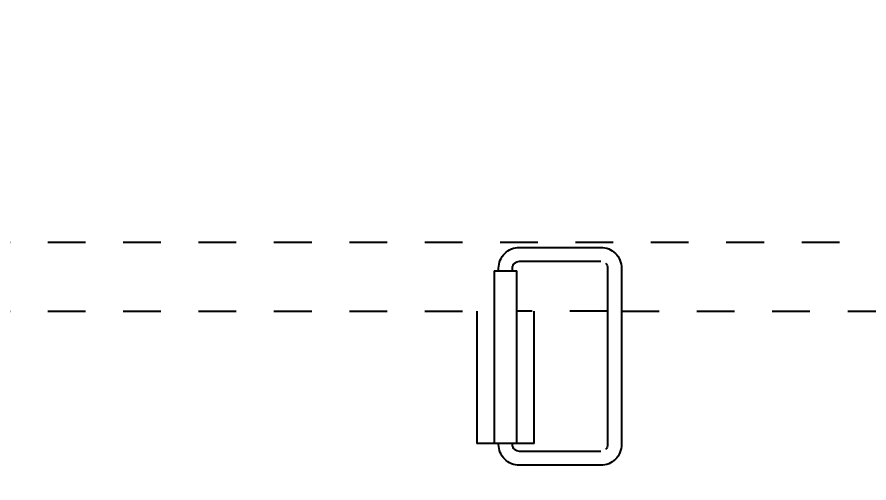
# Model space of a CAD drawing. Header units: millimetres. Extents: x 789 to 3710, y 100 to 2803.
# Drawn here: x 1210.9 to 1703.2, y 1151.3 to 1420.8 of the extents above; entities that cross this region are included whole.
import ezdxf

# ---------------------------------------------------------------- set-up
doc = ezdxf.new("R2010")
doc.units = ezdxf.units.MM
doc.header["$LTSCALE"] = 217.8
doc.header["$PDMODE"] = 3
doc.header["$PDSIZE"] = 8
doc.linetypes.add('DOT', pattern=[0.2, 0.1, -0.1])
doc.layers.get('0').update_dxf_attribs({"linetype": 'CONTINUOUS'})
doc.layers.get('Defpoints').update_dxf_attribs({"linetype": 'CONTINUOUS'})
doc.styles.get("Standard").update_dxf_attribs({"font": 'times.ttf'})
doc.dimstyles.new('DIMSTYLE_1', dxfattribs={"dimtxt": 23.333333, "dimasz": 23.333333, "dimexe": 1.5, "dimexo": 1, "dimgap": 0.875, "dimtad": 1, "dimdec": 0, "dimdsep": 46, "dimtxsty": 'Standard', "dimblk": '_FILLED', "dimblk1": '_FILLED', "dimblk2": '_FILLED', "dimcen": 0.09, "dimazin": 2, "dimtp": 0.01, "dimtm": 0.01, "dimtfac": 1, "dimtdec": 0, "dimtofl": 0, "dimtmove": 0, "dimatfit": 3, "dimldrblk": '_FILLED', "dimfxl": 0, "dimtolj": 1, "dimarcsym": 0})

# ---------------------------------------------------------------- blocks, each defined once
blk = doc.blocks.new('_FILLED')
at = {"color": 0, "linetype": 'ByBlock'}
blk.add_solid([(0, 0), (-1, 0.214), (-1, -0.214)], dxfattribs=at)
blk = doc.blocks.new('*D89')
at = {"color": 0, "linetype": 'Continuous', "lineweight": -2}
for p, q in [((1494.62, 1518.94), (2013.97, 1518.94)), ((2012.47, 1495.61), (2012.47, 236.37)), ((1517.95, 213.04), (2013.97, 213.04))]:
    blk.add_line(p, q, dxfattribs=at)
at = {"layer": 'Defpoints', "color": 0}
for p in [(1493.62, 1518.94), (1516.95, 213.04), (2012.47, 213.04)]:
    blk.add_point(p, dxfattribs=at)
at = {"color": 0, "linetype": 'ByBlock', "lineweight": -2, "xscale": 23.3333333333, "yscale": 23.3333333333, "zscale": 23.3333333333}
for p, rotation in [((2012.47, 1518.94), 90), ((2012.47, 213.04), 270)]:
    blk.add_blockref('_FILLED', p, dxfattribs=dict(at, rotation=rotation))
at = {"color": 0, "insert": (1999.73, 865.99), "char_height": 23.3333, "attachment_point": 5, "rotation": 90}
blk.add_mtext('\\A1;\\A1;1305', dxfattribs=at)
blk = doc.blocks.new('*D90')
at = {"color": 0, "linetype": 'Continuous', "lineweight": -2}
for p, q in [((1609.81, 1458.41), (1920.77, 1458.41)), ((1919.27, 1435.08), (1919.27, 236.46)), ((1515.65, 213.13), (1920.77, 213.13))]:
    blk.add_line(p, q, dxfattribs=at)
at = {"layer": 'Defpoints', "color": 0}
for p in [(1608.81, 1458.41), (1514.65, 213.13), (1919.27, 213.13)]:
    blk.add_point(p, dxfattribs=at)
at = {"color": 0, "linetype": 'ByBlock', "lineweight": -2, "xscale": 23.3333333333, "yscale": 23.3333333333, "zscale": 23.3333333333}
for p, rotation in [((1919.27, 1458.41), 90), ((1919.27, 213.13), 270)]:
    blk.add_blockref('_FILLED', p, dxfattribs=dict(at, rotation=rotation))
at = {"color": 0, "insert": (1906.52, 835.77), "char_height": 23.3333, "attachment_point": 5, "rotation": 90}
blk.add_mtext('\\A1;\\A1;1245', dxfattribs=at)

msp = doc.modelspace()

# ---------------------------------------------------------------- linework, layer by layer
at = {"color": 0, "linetype": 'DOT'}
for p, q in [((1054.4773, 1290.6453), (1880.4773, 1290.6453)), ((1054.4773, 1250.6453), (1486.7035, 1250.6453)), ((1552.2004, 1250.6453), (1499.7035, 1250.6453)), ((1560.2004, 1250.6453), (1880.4773, 1250.6453))]:
    msp.add_line(p, q, dxfattribs=at)
at = {"color": 0, "linetype": 'Continuous'}
for p, q in [((1501.2031, 1287.5412), (1548.2008, 1287.5412)), ((1489.2035, 1274.0412), (1489.2035, 1275.5412)), ((1497.2035, 1274.0412), (1497.2035, 1275.5412)), ((1501.2031, 1279.5412), (1548.2008, 1279.5412)), ((1552.2004, 1275.5412), (1552.2004, 1173.5412)), ((1560.2004, 1275.5412), (1560.2004, 1173.5412)), ((1486.7035, 1274.0412), (1486.7035, 1174.0412)), ((1486.7035, 1274.0412), (1499.7035, 1274.0412)), ((1499.7035, 1174.0412), (1499.7035, 1274.0412)), ((1476.5846, 1250.6453), (1476.5846, 1174.0412)), ((1509.8225, 1174.0412), (1509.8225, 1250.6453)), ((1509.8225, 1174.0412), (1476.5846, 1174.0412)), ((1489.2035, 1173.5412), (1489.2035, 1174.0412)), ((1497.2035, 1173.5412), (1497.2035, 1174.0412)), ((1548.2008, 1169.5412), (1501.2031, 1169.5412)), ((1548.2008, 1161.5412), (1501.2031, 1161.5412))]:
    msp.add_line(p, q, dxfattribs=at)
for points, knots in [([(1492.7181, 1284.0265), (1493.8216, 1285.1301), (1496.49, 1286.9199), (1499.6424, 1287.5412), (1501.2031, 1287.5412)], [0, 0, 0, 0, 0.50000154, 1, 1, 1, 1]), ([(1548.2008, 1287.5412), (1549.7615, 1287.5412), (1552.9139, 1286.9199), (1555.5823, 1285.1301), (1556.6858, 1284.0265)], [0, 0, 0, 0, 0.49999846, 1, 1, 1, 1]), ([(1489.2035, 1275.5412), (1489.2035, 1277.1019), (1489.8248, 1280.2544), (1491.6145, 1282.9229), (1492.7181, 1284.0265)], [0, 0, 0, 0, 0.50000154, 1, 1, 1, 1]), ([(1556.6858, 1284.0265), (1557.7894, 1282.9229), (1559.5791, 1280.2544), (1560.2004, 1277.1019), (1560.2004, 1275.5412)], [0, 0, 0, 0, 0.49999846, 1, 1, 1, 1]), ([(1497.2035, 1275.5412), (1497.2035, 1276.0615), (1497.4106, 1277.1123), (1498.0072, 1278.0019), (1498.3751, 1278.3697)], [0, 0, 0, 0, 0.50001338, 1, 1, 1, 1]), ([(1498.3751, 1278.3697), (1498.7429, 1278.7376), (1499.6323, 1279.3341), (1500.683, 1279.5412), (1501.2031, 1279.5412)], [0, 0, 0, 0, 0.50001339, 1, 1, 1, 1]), ([(1551.0288, 1278.3697), (1551.3967, 1278.0019), (1551.9933, 1277.1123), (1552.2004, 1276.0615), (1552.2004, 1275.5412)], [0, 0, 0, 0, 0.49998662, 1, 1, 1, 1]), ([(1492.7181, 1165.056), (1491.6145, 1166.1596), (1489.8248, 1168.8281), (1489.2035, 1171.9805), (1489.2035, 1173.5412)], [0, 0, 0, 0, 0.49999846, 1, 1, 1, 1]), ([(1498.3751, 1170.7127), (1498.0072, 1171.0806), (1497.4106, 1171.9701), (1497.2035, 1173.021), (1497.2035, 1173.5412)], [0, 0, 0, 0, 0.49998662, 1, 1, 1, 1]), ([(1552.2004, 1173.5412), (1552.2004, 1173.021), (1551.9933, 1171.9701), (1551.3967, 1171.0806), (1551.0288, 1170.7127)], [0, 0, 0, 0, 0.50001338, 1, 1, 1, 1]), ([(1560.2004, 1173.5412), (1560.2004, 1171.9805), (1559.5791, 1168.8281), (1557.7894, 1166.1596), (1556.6858, 1165.056)], [0, 0, 0, 0, 0.50000154, 1, 1, 1, 1]), ([(1501.2031, 1169.5412), (1500.683, 1169.5412), (1499.6323, 1169.7483), (1498.7429, 1170.3449), (1498.3751, 1170.7127)], [0, 0, 0, 0, 0.49998661, 1, 1, 1, 1]), ([(1501.2031, 1161.5412), (1499.6424, 1161.5412), (1496.49, 1162.1626), (1493.8216, 1163.9524), (1492.7181, 1165.056)], [0, 0, 0, 0, 0.49999846, 1, 1, 1, 1]), ([(1556.6858, 1165.056), (1555.5823, 1163.9524), (1552.9139, 1162.1626), (1549.7615, 1161.5412), (1548.2008, 1161.5412)], [0, 0, 0, 0, 0.50000154, 1, 1, 1, 1])]:
    msp.add_open_spline(points, degree=3, knots=knots, dxfattribs=at)

# ---------------------------------------------------------------- dimensions: what is measured, and where the dimension line sits
for base, p1, p2, text, picture, middle in [((2012.4717, 213.0412), (1493.6175, 1518.9412), (1516.9483, 213.0412), '\\A1;1305', '*D89', (2012.4717, 865.9912)), ((1919.2674, 213.1309), (1608.813, 1458.4112), (1514.6505, 213.1309), '\\A1;1245', '*D90', (1919.2674, 835.7711))]:
    dim = msp.add_linear_dim(base=base, p1=p1, p2=p2, angle=90, text=text, dimstyle='DIMSTYLE_1', override={"dimtxsty": 'Standard', "dimldrblk": '_FILLED'}, dxfattribs=at)
    dim.commit()
    dim.dimension.update_dxf_attribs({"geometry": picture, "text_midpoint": middle, "dimtype": 160})

doc.saveas('drawing.dxf')
